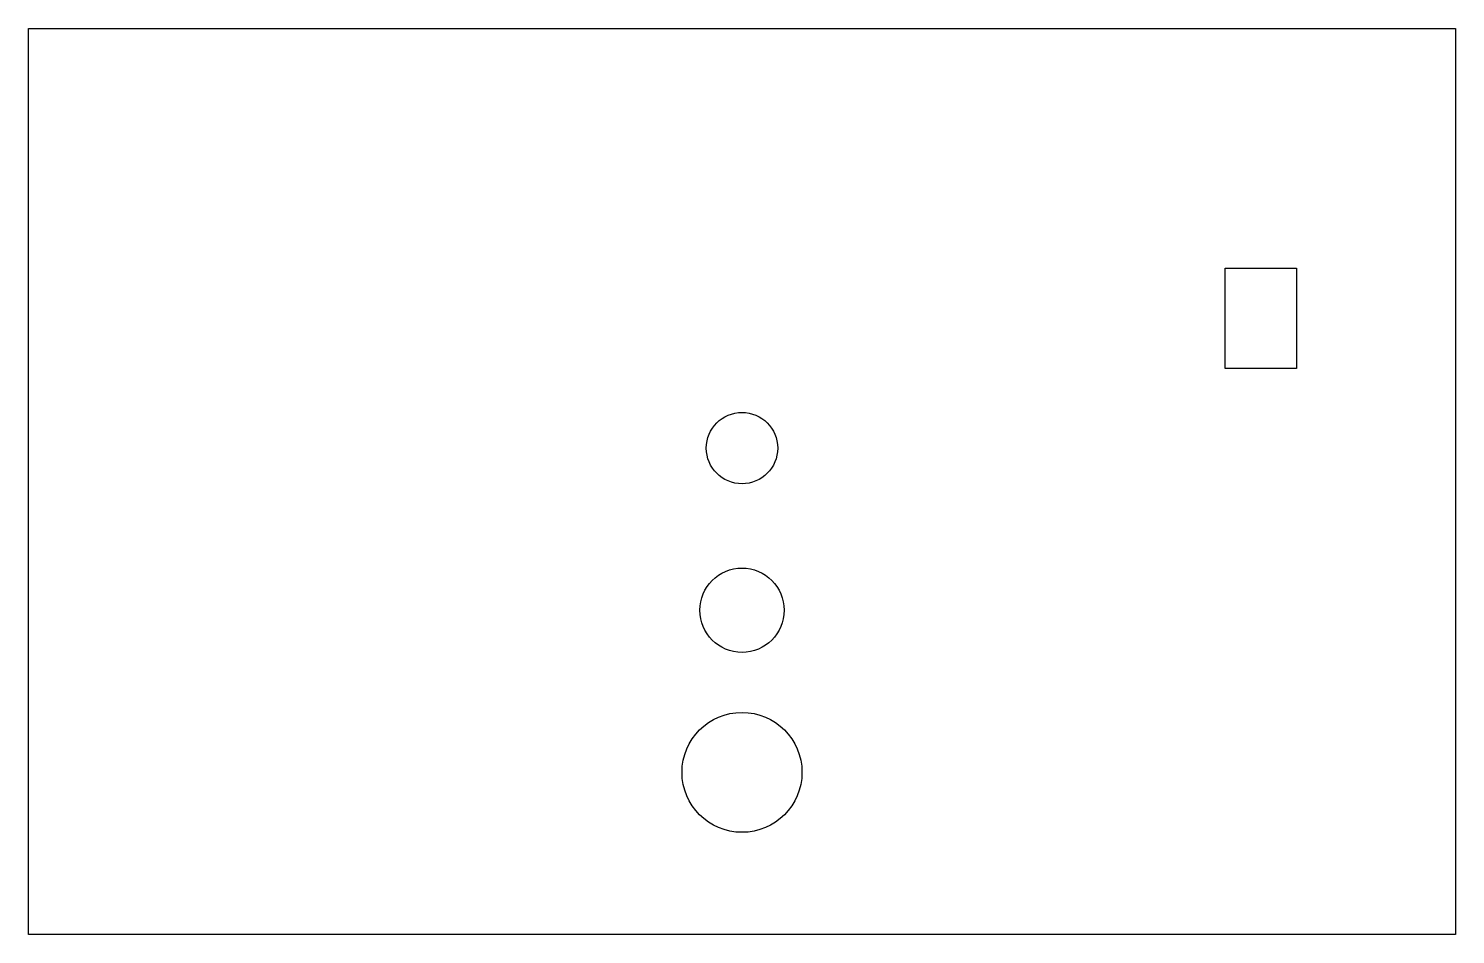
# Model space of a CAD drawing. Extents: x -220 to 220, y 0 to 279.
import ezdxf

# ---------------------------------------------------------------- set-up
doc = ezdxf.new("R2010")
doc.units = 0
doc.layers.add('Body004', color=7, linetype='CONTINUOUS')

msp = doc.modelspace()

# ---------------------------------------------------------------- linework, layer by layer
at = {"layer": 'Body004'}
for p, q in [((-220, 279.4), (-220, 279.4, 1.57)), ((-220, 279.4), (220, 279.4)), ((-220, 279.4, 1.57), (220, 279.4, 1.57)), ((-220, 279.4), (-220, 279.4, 1.57)), ((-220, 0), (-220, 279.4)), ((-220, 0, 1.57), (-220, 279.4, 1.57)), ((-220, 279.4), (220, 279.4)), ((-220, 0), (-220, 279.4)), ((-220, 279.4, 1.57), (220, 279.4, 1.57)), ((-220, 0, 1.57), (-220, 279.4, 1.57)), ((220, 279.4), (220, 279.4, 1.57)), ((220, 279.4), (220, 279.4, 1.57)), ((220, 279.4), (220, 0)), ((220, 279.4, 1.57), (220, 0, 1.57)), ((220, 279.4), (220, 0)), ((220, 279.4, 1.57), (220, 0, 1.57)), ((149, 205.5), (171, 205.5)), ((149, 174.5), (149, 205.5)), ((149, 205.5, 1.57), (171, 205.5, 1.57)), ((149, 174.5, 1.57), (149, 205.5, 1.57)), ((149, 205.5), (171, 205.5)), ((149, 205.5, 1.57), (171, 205.5, 1.57)), ((149, 205.5), (149, 205.5, 1.57)), ((149, 174.5), (149, 205.5)), ((149, 205.5), (149, 205.5, 1.57)), ((149, 174.5, 1.57), (149, 205.5, 1.57)), ((171, 205.5), (171, 174.5)), ((171, 205.5, 1.57), (171, 174.5, 1.57)), ((171, 205.5), (171, 205.5, 1.57)), ((171, 205.5), (171, 174.5)), ((171, 205.5, 1.57), (171, 174.5, 1.57)), ((171, 205.5), (171, 205.5, 1.57)), ((171, 174.5), (149, 174.5)), ((171, 174.5, 1.57), (149, 174.5, 1.57)), ((149, 174.5), (149, 174.5, 1.57)), ((171, 174.5), (149, 174.5)), ((149, 174.5), (149, 174.5, 1.57)), ((171, 174.5, 1.57), (149, 174.5, 1.57)), ((171, 174.5), (171, 174.5, 1.57)), ((171, 174.5), (171, 174.5, 1.57)), ((11, 150), (11, 150, 1.57)), ((11, 150), (11, 150, 1.57)), ((13, 100), (13, 100, 1.57)), ((13, 100), (13, 100, 1.57)), ((18.5, 50), (18.5, 50, 1.57)), ((18.5, 50), (18.5, 50, 1.57)), ((-220, 0), (-220, 0, 1.57)), ((220, 0), (-220, 0)), ((220, 0, 1.57), (-220, 0, 1.57)), ((-220, 0), (-220, 0, 1.57)), ((220, 0), (-220, 0)), ((220, 0, 1.57), (-220, 0, 1.57)), ((220, 0), (220, 0, 1.57)), ((220, 0), (220, 0, 1.57))]:
    msp.add_line(p, q, dxfattribs=at)
for centre, radius in [((0, 150), 11), ((0, 150), 11), ((0, 150), 11), ((0, 150), 11), ((0, 100), 13), ((0, 100), 13), ((0, 100), 13), ((0, 100), 13), ((0, 50), 18.5), ((0, 50), 18.5), ((0, 50), 18.5), ((0, 50), 18.5)]:
    msp.add_circle(centre, radius, dxfattribs=at)

doc.saveas('drawing.dxf')
